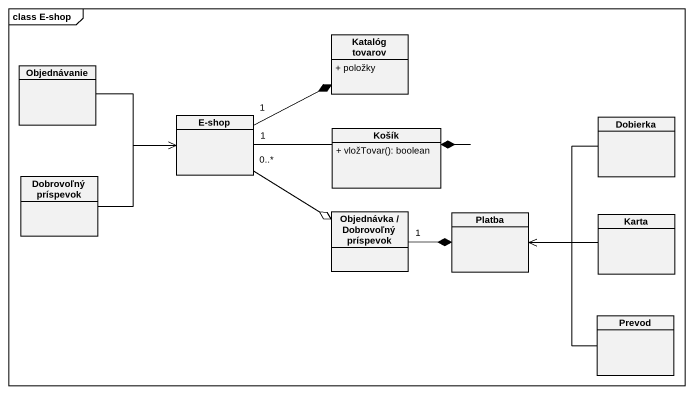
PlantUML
@startuml
mainframe class E-shop
hide circle
hide empty members
skinparam classAttributeIconSize 0
class "Katalóg tovarov" as Katalóg_tovarov {
  + položky
}
class Objednávanie
class "E-shop" as E_shop
class Dobierka
class Košík {
  + vložTovar(): boolean
}
class "Dobrovoľný príspevok" as Dobrovoľný_príspevok
class "Objednávka / Dobrovoľný príspevok" as Objednávka_Dobrovoľný
class Platba
class Karta
class Prevod
Objednávanie -right-> E_shop
E_shop "1" -right-* Katalóg_tovarov
E_shop "1" -right-* Košík
E_shop "0..*" --o Objednávka_Dobrovoľný
Dobierka --> Platba
Dobrovoľný_príspevok -right-> E_shop
Objednávka_Dobrovoľný "1" -right-* Platba
Karta -left-> Platba
Prevod -up-> Platba
@enduml
